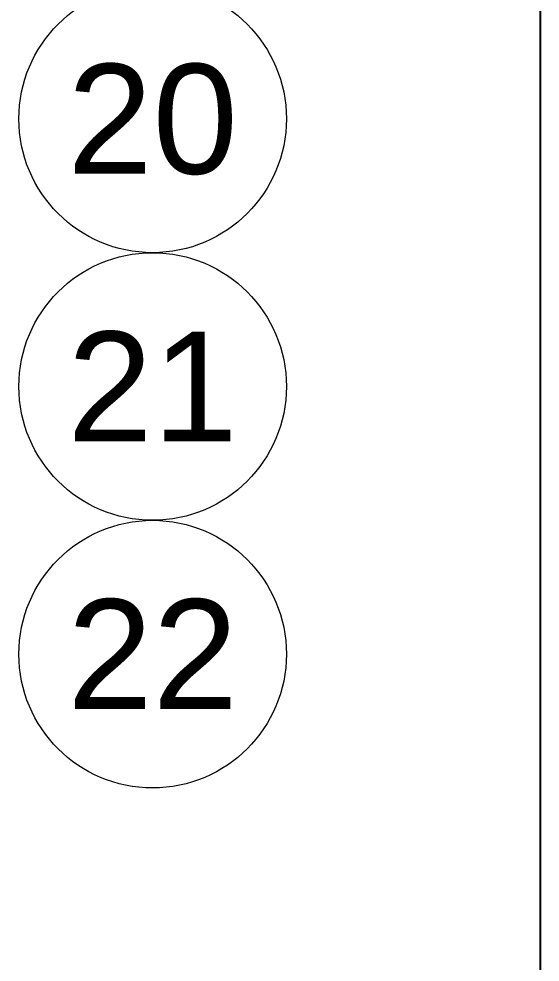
# Paper-space layout '2 DOOR PANEL LAYOUT - A1 Sheet' of a CAD drawing. Extents: x 50 to 825, y 22 to 486.
# Drawn here: x 438.85 to 447.52, y 302.71 to 318.38 of the extents above; entities that cross this region are included whole.
import ezdxf
from ezdxf.enums import TextEntityAlignment as Align

# ---------------------------------------------------------------- set-up
doc = ezdxf.new("R2010")
doc.units = 0
doc.layers.add('N-ANNO-TEXT', color=2, linetype='Continuous', lineweight=18)
doc.layers.add('N-EQPM', color=3, linetype='Continuous', lineweight=25)
doc.styles.add('T1_2_5', font='arial.ttf', dxfattribs={"height": 2.5})

psp = doc.layouts.new('2 DOOR PANEL LAYOUT - A1 Sheet')

# ---------------------------------------------------------------- linework, layer by layer
at = {"layer": 'N-ANNO-TEXT'}
for centre in [(441.076, 316.719), (441.076, 312.273), (441.076, 307.827)]:
    psp.add_circle(centre, 2.223, dxfattribs=at)
at = {"layer": 'N-EQPM'}
psp.add_line((447.516, 408.591), (447.516, 259.065), dxfattribs=at)

# ---------------------------------------------------------------- texts
at = {"layer": 'N-ANNO-TEXT', "style": 'T1_2_5'}
for s, p in [('20', (441.076, 316.719)), ('21', (441.076, 312.273)), ('22', (441.076, 307.827))]:
    psp.add_text(s, height=1.825, dxfattribs=at).set_placement(p, align=Align.MIDDLE_CENTER)

doc.saveas('drawing.dxf')
